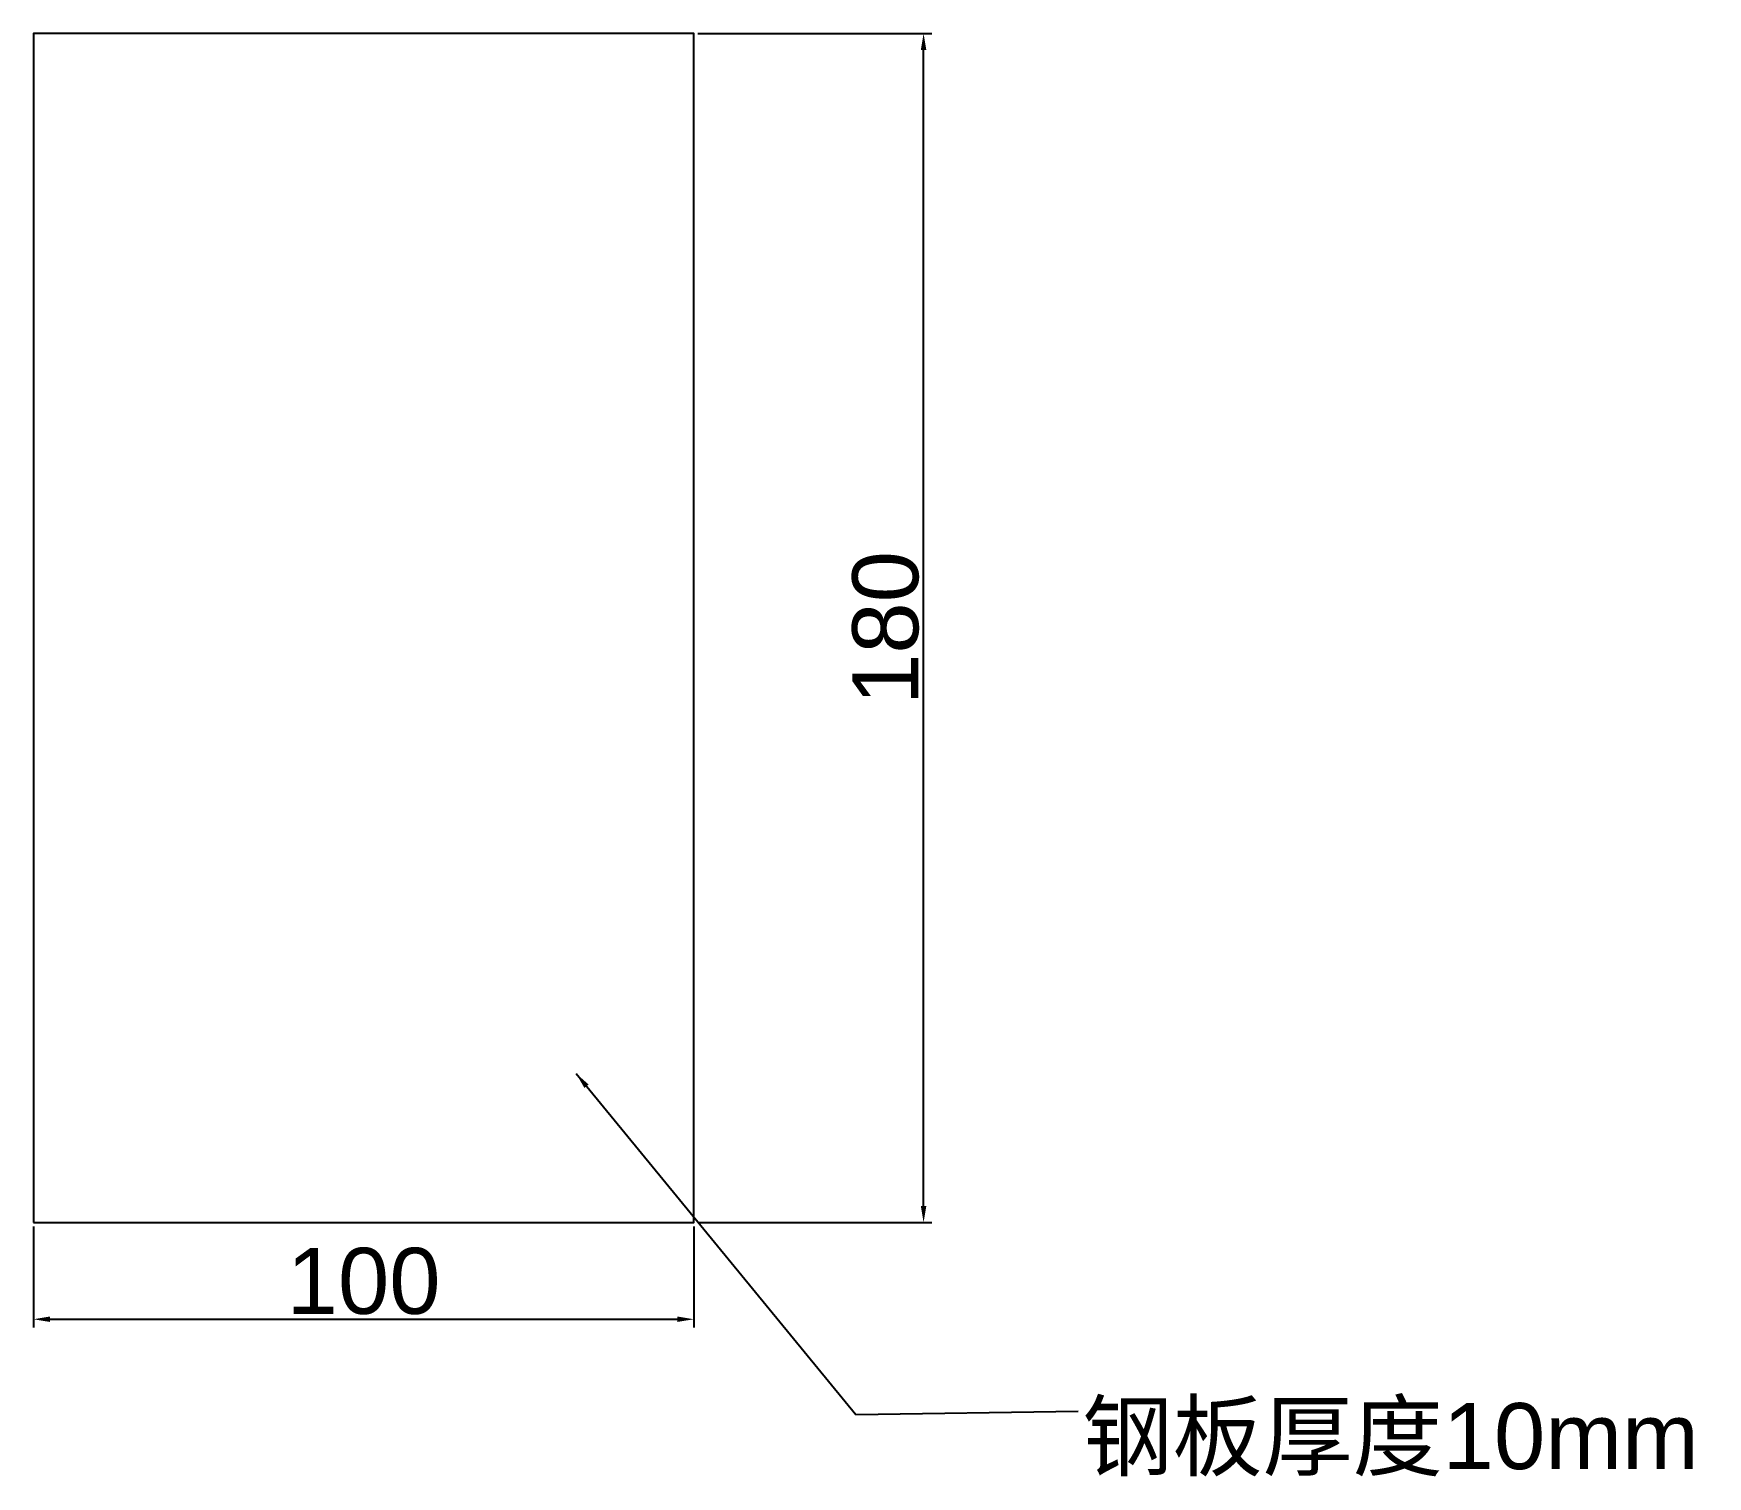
# Model space of a CAD drawing. Header units: millimetres. Extents: x 0 to 254, y -38 to 180.
import ezdxf

# ---------------------------------------------------------------- set-up
doc = ezdxf.new("R2010")
doc.units = ezdxf.units.MM
doc.styles.get("Standard").update_dxf_attribs({"font": 'arial.ttf'})
doc.dimstyles.new('ISO-25', dxfattribs={"dimtxt": 2.5, "dimasz": 2.5, "dimexe": 1.25, "dimexo": 0.625, "dimtad": 1, "dimtxsty": 'Standard', "dimcen": 2.5, "dimadec": 0, "dimazin": 0, "dimtfac": 1, "dimtmove": 0, "dimatfit": 3, "dimfxl": 1, "dimarcsym": 0})

# ---------------------------------------------------------------- blocks, each defined once
blk = doc.blocks.new('*D4')
at = {"color": 0, "lineweight": -2, "transparency": 16777216}
for p, q in [((0, -0.62), (0, -15.9)), ((100, -0.62), (100, -15.9)), ((2.5, -14.65), (97.5, -14.65))]:
    blk.add_line(p, q, dxfattribs=at)
at = {"color": 0, "transparency": 16777216}
for points in [[(2.5, -14.23), (2.5, -15.06), (0, -14.65)], [(97.5, -14.23), (97.5, -15.06), (100, -14.65)]]:
    blk.add_solid(points, dxfattribs=at)
at = {"layer": 'Defpoints', "color": 0, "transparency": 16777216}
for p in [(0, 0), (100, 0), (100, -14.65)]:
    blk.add_point(p, dxfattribs=at)
at = {"color": 0, "transparency": 16777216, "insert": (50, -8.91), "char_height": 10, "attachment_point": 5}
blk.add_mtext('100', dxfattribs=at)
blk = doc.blocks.new('*D5')
at = {"color": 0, "lineweight": -2, "transparency": 16777216}
for p, q in [((100.62, 180), (136.06, 180)), ((134.81, 2.5), (134.81, 177.5)), ((100.62, 0), (136.06, 0))]:
    blk.add_line(p, q, dxfattribs=at)
at = {"color": 0, "transparency": 16777216}
for points in [[(134.39, 177.5), (135.23, 177.5), (134.81, 180)], [(134.39, 2.5), (135.23, 2.5), (134.81, 0)]]:
    blk.add_solid(points, dxfattribs=at)
at = {"layer": 'Defpoints', "color": 0, "transparency": 16777216}
for p in [(100, 180), (134.81, 180), (100, 0)]:
    blk.add_point(p, dxfattribs=at)
at = {"color": 0, "transparency": 16777216, "insert": (129.08, 90), "char_height": 10, "attachment_point": 5, "rotation": 90}
blk.add_mtext('180', dxfattribs=at)

msp = doc.modelspace()

# ---------------------------------------------------------------- linework, layer by layer
at = {"color": 0}
msp.add_lwpolyline([(0, 0), (100, 0), (100, 180), (0, 180)], close=True, dxfattribs=at)

# ---------------------------------------------------------------- texts
at = {"color": 3, "insert": (158.867, -27.338), "char_height": 10, "width": 100.77585, "attachment_point": 1}
msp.add_mtext('{\\fSimSun|b0|i0|c134|p2;钢板厚度}10mm', dxfattribs=at)

# ---------------------------------------------------------------- dimensions: what is measured, and where the dimension line sits
at = {"color": 3}
dim = msp.add_linear_dim(base=(134.81, 180), p1=(100, 0), p2=(100, 180), angle=90, dimstyle='ISO-25', override={"dimtxt": 10}, dxfattribs=at)
dim.commit()
dim.dimension.update_dxf_attribs({"geometry": '*D5', "text_midpoint": (129.079, 90)})
dim = msp.add_linear_dim(base=(100, -14.645), p1=(0, 0), p2=(100, 0), dimstyle='ISO-25', override={"dimtxt": 10}, dxfattribs=at)
dim.commit()
dim.dimension.update_dxf_attribs({"geometry": '*D4', "text_midpoint": (50, -8.915)})

# ---------------------------------------------------------------- leaders
at = {"color": 3, "annotation_type": 0, "has_hookline": 1, "hookline_direction": 0, "text_width": 94.672}
msp.add_leader([(82.17, 22.565), (124.539, -29.08), (158.242, -28.588)], dimstyle='ISO-25', override={"dimgap": 0.625, "dimtad": 0}, dxfattribs=at)

doc.saveas('drawing.dxf')
